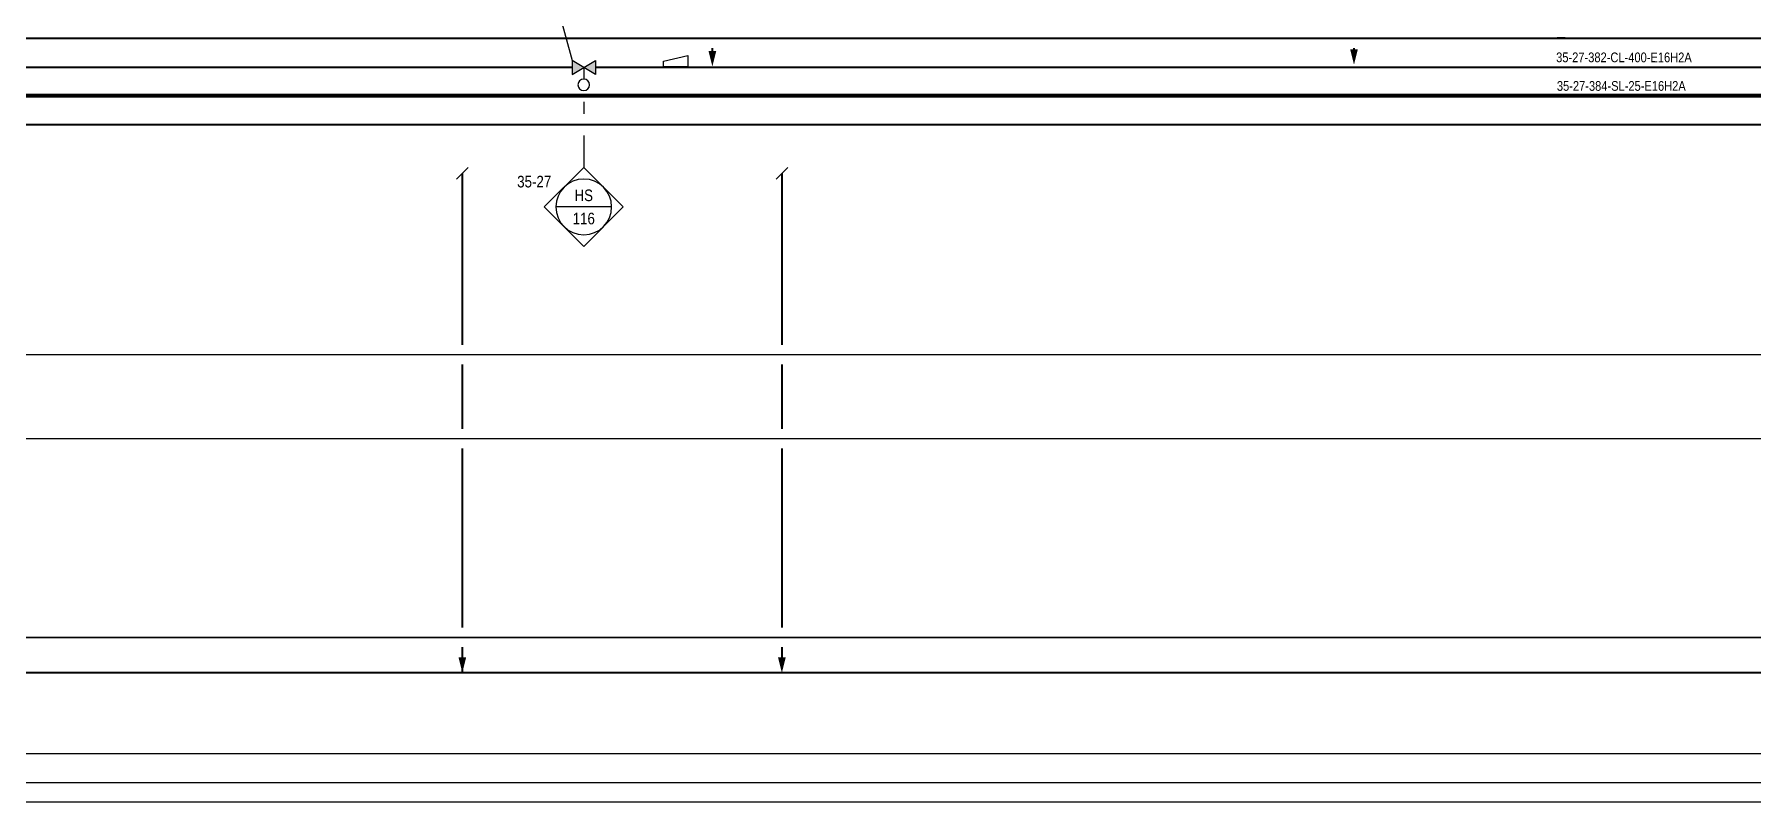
# Model space of a CAD drawing. Header units: millimetres. Extents: x -415 to 12957, y -5 to 599.
# Drawn here: x 9127.2 to 9570.9, y -0.2 to 198.3 of the extents above; entities that cross this region are included whole.
import ezdxf
from ezdxf.enums import TextEntityAlignment as Align

# ---------------------------------------------------------------- set-up
doc = ezdxf.new("R2010")
doc.units = ezdxf.units.MM
doc.header["$LTSCALE"] = 10
doc.header["$MEASUREMENT"] = 0
doc.layers.get('0').update_dxf_attribs({"linetype": 'CONTINUOUS'})
for name, color, linetype in [('P-A-SHEET', 3, 'CONTINUOUS'), ('P-COND', 4, 'CONTINUOUS'), ('P-INSTRPOS', 7, 'CONTINUOUS'), ('P-INSTRPOS_TEXTS', 7, 'CONTINUOUS'), ('P-INSTRU', 7, 'CONTINUOUS'), ('P-LINEPOS', 7, 'CONTINUOUS'), ('P-OTHER', 7, 'CONTINUOUS'), ('P-STEAM1', 6, 'CONTINUOUS'), ('P-SYMB', 7, 'CONTINUOUS'), ('P-VENTS', 7, 'CONTINUOUS'), ('P-WATER', 3, 'CONTINUOUS'), ('PUTKIKARTIOT', 7, 'CONTINUOUS')]:
    doc.layers.add(name, color=color, linetype=linetype)
doc.styles.add('ARIAL', font='ARIALN.TTF')
doc.styles.add('LEGIBLE', font='ARIALN.TTF')

# ---------------------------------------------------------------- blocks, each defined once
blk = doc.blocks.new('PPI_1100A')
at = {"color": 0, "linetype": 'ByBlock'}
blk.add_line((0, 0), (2, 0), dxfattribs=at)
blk = doc.blocks.new('supistuskartio')
for p, q in [((-2.5, -0.28), (-2.5, -1.464)), ((2.5, -0.28), (-2.5, -0.28)), ((-2.5, -1.464), (2.5, -2.664)), ((2.5, -2.664), (2.5, -0.28))]:
    blk.add_line(p, q)
at = {"linetype": 'Continuous', "style": 'LEGIBLE', "flags": 9}
blk.add_attdef('FC', (0, 3.5), '', height=1.8, dxfattribs=at)
blk = doc.blocks.new('A$874D4')
at = {"layer": 'PUTKIKARTIOT', "xscale": -1.258389262000492, "yscale": 1.25838926199998, "zscale": 1.258389262, "rotation": 180}
blk.add_blockref('supistuskartio', (3.15, -0.35), dxfattribs=at)
blk = doc.blocks.new('A$9DEBE')
at = {"layer": 'P-OTHER', "xscale": -1}
blk.add_blockref('A$874D4', (6.29, 0), dxfattribs=at)
blk = doc.blocks.new('PPI_1207A')
at = {"color": 0, "linetype": 'ByBlock'}
for p, q in [((-8.5, 0), (0, 8.5)), ((0, 8.5), (8.5, 0)), ((0, -8.5), (-8.5, 0)), ((-6, 0), (6, 0)), ((8.5, 0), (0, -8.5))]:
    blk.add_line(p, q, dxfattribs=at)
blk.add_circle((0, 0), 6, dxfattribs=at)
blk = doc.blocks.new('PREE64F')
h = blk.add_hatch(color=0)
h.dxf.hatch_style = 1
h.paths.add_polyline_path([(-3, -1.8), (-3, 1.8), (0, 0)])
h.paths.add_polyline_path([(3, -1.8), (3, 1.8), (0, 0)])
at = {"layer": 'P-VENTS', "color": 0, "linetype": 'Continuous'}
blk.add_lwpolyline([(-1.5, 4.5, -1), (1.5, 4.5, -1), (-1.5, 4.5)], format="xyb", close=True, dxfattribs=at)
for points in [[(-3, -1.8), (-3, 1.8), (0, 0)], [(3, -1.8), (3, 1.8), (0, 0)]]:
    blk.add_lwpolyline(points, close=True, dxfattribs=at)
blk.add_lwpolyline([(0, 0), (0, 3)], dxfattribs=at)
blk = doc.blocks.new('P7A1305')
at = {"color": 0, "linetype": 'ByBlock'}
blk.add_solid([(-4, -1), (-4, 1), (0, 0)], dxfattribs=at)
blk = doc.blocks.new('P7A1304')
at = {"color": 0, "linetype": 'ByBlock'}
blk.add_line((1.5, 1.5), (-1.5, -1.5), dxfattribs=at)

msp = doc.modelspace()

# ---------------------------------------------------------------- linework, layer by layer
at = {"layer": 'P-A-SHEET', "color": 7, "const_width": 0.35}
for points in [[(-410, 0), (12952.06, 0), (12952.06, 594), (-410, 594)], [(-405, 5), (12947.06, 5), (12947.06, 589), (-405, 589)]]:
    msp.add_lwpolyline(points, close=True, dxfattribs=at)
at = {"layer": 'P-COND', "const_width": 0.5}
for points in [[(9965.01, 197.32), (9025.21, 197.32), (9025.21, 197.5), (9025.21, 197.32), (9025.19, 220.5)], [(9302.27, 194.81), (9302.27, 193.5)], [(9467.93, 194.81), (9467.93, 194.48)], [(6459.81, 42.5), (9965.01, 42.5)]]:
    msp.add_lwpolyline(points, dxfattribs=at)
at = {"layer": 'P-COND', "linetype": 'Continuous', "const_width": 0.5}
for points in [[(8699.16, 189.97), (8732.66, 189.87), (9266.06, 189.81)], [(9965.01, 189.86), (9272.06, 189.79)], [(9237.71, 118.07), (9237.71, 162.42)], [(9320.21, 118.07), (9320.21, 162.42)], [(9237.71, 96.37), (9237.71, 113.07)], [(9320.21, 96.37), (9320.21, 113.07)], [(9237.71, 45), (9237.71, 91.37)], [(9320.21, 45), (9320.21, 91.37)], [(9237.71, 40), (9237.71, 33.39)], [(9320.21, 40), (9320.21, 37.39)], [(6459.81, 33.39), (9965.01, 33.39)]]:
    msp.add_lwpolyline(points, dxfattribs=at)
at = {"layer": 'P-COND', "linetype": 'Continuous'}
msp.add_lwpolyline([(8945.21, 180, 0.5, 0.5, 0), (8945.21, 175, 0.5, 0.5, 0), (9965.01, 175, 0.5, 0.5, 0)], format="xyseb", dxfattribs=at)
at = {"layer": 'P-INSTRU', "linetype": 'Continuous'}
for points in [[(9269.06, 180.91), (9269.06, 177.76)], [(9269.06, 172.21), (9269.06, 163.94)]]:
    msp.add_lwpolyline(points, dxfattribs=at)
at = {"layer": 'P-OTHER'}
msp.add_lwpolyline([(9244.06, 203.19), (9262.87, 203.19), (9266.06, 191.59)], dxfattribs=at)
at = {"layer": 'P-STEAM1', "const_width": 1}
msp.add_lwpolyline([(8699.55, 185), (8777.71, 185), (8777.71, 182.5), (9965.01, 182.5)], dxfattribs=at)
at = {"layer": 'P-WATER', "const_width": 0.35}
for points in [[(8987.84, 115.57), (9948.91, 115.57)], [(9965.01, 93.87), (8961.96, 93.87)], [(6459.81, 12.5), (9965.01, 12.5)]]:
    msp.add_lwpolyline(points, dxfattribs=at)

# ---------------------------------------------------------------- block references
at = {"layer": 'P-INSTRPOS', "color": 140, "xscale": -1.2, "yscale": 1.2, "zscale": 1.2}
msp.add_blockref('PPI_1207A', (9269.06, 153.74), dxfattribs=at)
at = {"layer": 'P-LINEPOS', "color": 140}
for p in [(9520.43, 197.5), (9520.32, 182.5)]:
    msp.add_blockref('PPI_1100A', p, dxfattribs=at)
at = {"layer": 'P-LINEPOS', "color": 140, "rotation": 359.9567536429351}
msp.add_blockref('PPI_1100A', (9520.12, 189.89), dxfattribs=at)
at = {"layer": 'P-OTHER', "xscale": -1}
msp.add_blockref('A$9DEBE', (9295.9, 189.89), dxfattribs=at)
at = {"layer": 'P-SYMB', "rotation": 270}
for p in [(9302.27, 190), (9467.93, 190.48), (9237.71, 33.39), (9320.21, 33.39)]:
    msp.add_blockref('P7A1305', p, dxfattribs=at)
at = {"layer": 'P-SYMB'}
for p in [(9237.71, 162.42), (9320.21, 162.42)]:
    msp.add_blockref('P7A1304', p, dxfattribs=at)
at = {"layer": 'P-VENTS', "xscale": -1, "rotation": 180}
msp.add_blockref('PREE64F', (9269.06, 189.79), dxfattribs=at)

# ---------------------------------------------------------------- texts
at = {"layer": 'P-INSTRPOS_TEXTS', "style": 'ARIAL'}
msp.add_text('35-27', height=3, dxfattribs=at).set_placement((9260.66, 158.78), align=Align.RIGHT)
for s, p in [('HS', (9269.06, 156.74)), ('116', (9269.06, 150.74))]:
    msp.add_text(s, height=3, dxfattribs=at).set_placement(p, align=Align.MIDDLE)
at = {"layer": 'P-LINEPOS', "color": 140, "style": 'ARIAL'}
msp.add_text('35-27-382-CL-400-E16H2A', height=2.5, rotation=359.9568, dxfattribs=at).set_placement((9520.13, 192.39), align=Align.MIDDLE_LEFT)
msp.add_text('35-27-384-SL-25-E16H2A', height=2.5, dxfattribs=at).set_placement((9520.32, 185), align=Align.MIDDLE_LEFT)

doc.saveas('drawing.dxf')
